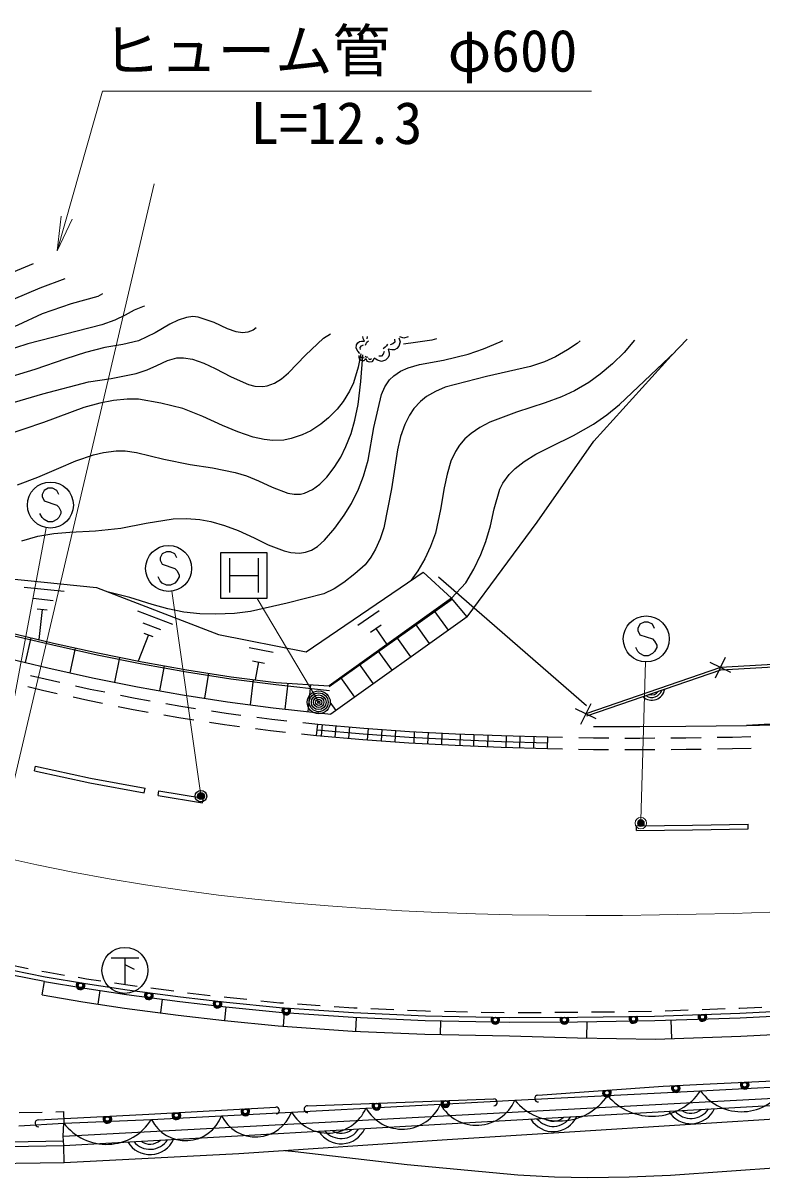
# Model space of a CAD drawing. Units: millimetres, scale not verified. Extents: x 40000 to 680000, y 20000 to 380000.
# Drawn here: x 204126 to 236234, y 241273 to 291456 of the extents above; entities that cross this region are included whole.
import ezdxf
from ezdxf.enums import TextEntityAlignment as Align

# ---------------------------------------------------------------- set-up
doc = ezdxf.new("R2010")
doc.units = ezdxf.units.MM
doc.header["$LTSCALE"] = 1000
doc.header["$PDMODE"] = 32
doc.header["$PDSIZE"] = 500
doc.linetypes.add('CHAIN', pattern=[18.5, 12, -1.5, 3.5, -1.5])
for name, color, linetype, lineweight in [('M-BGD', 7, 'Continuous', 25), ('M-BGD-EXST', 7, 'Continuous', 25), ('M-BMK', 2, 'CHAIN', 13), ('M-STR-HTXT', 7, 'Continuous', 13), ('M-STR-STRC', 7, 'Continuous', 25)]:
    doc.layers.add(name, color=color, linetype=linetype, lineweight=lineweight)
doc.styles.add('ＭＳ ゴシック', font='')
doc.styles.get('ＭＳ ゴシック').set_extended_font_data('MS Gothic')

# ---------------------------------------------------------------- blocks, each defined once
blk = doc.blocks.new('open_arrow')
at = {"color": 0, "linetype": 'Continuous', "lineweight": -2}
blk.add_lwpolyline([(7.5, 1.25), (0, 0), (7.5, -1.25)], dxfattribs=at)

msp = doc.modelspace()

# ---------------------------------------------------------------- linework, layer by layer
at = {"layer": 'M-BGD'}
for p, q in [((218614, 277469), (218675, 277560)), ((218675, 277560), (218743, 277621)), ((218743, 277621), (218835, 277638)), ((218835, 277638), (218963, 277631)), ((218908, 277748), (218891, 277839)), ((218963, 277631), (218908, 277748)), ((219010, 277466), (219029, 277533)), ((219029, 277533), (219066, 277588)), ((219066, 277588), (219134, 277649)), ((219085, 277734), (219098, 277832)), ((220198, 277515), (220081, 277471)), ((220275, 277596), (220198, 277515)), ((220272, 277715), (220275, 277596)), ((220448, 277779), (220513, 277603)), ((220513, 277603), (220459, 277423)), ((220678, 277761), (220492, 277817)), ((220861, 277827), (220678, 277761)), ((232289, 276996), (232990, 277717)), ((218594, 277323), (218614, 277469)), ((218667, 277194), (218594, 277323)), ((218764, 277102), (218667, 277194)), ((218730, 276936), (218733, 277015)), ((218778, 277358), (218827, 277431)), ((218795, 277266), (218778, 277358)), ((218827, 277431), (218913, 277479)), ((219776, 277066), (219699, 276985)), ((219866, 277366), (219769, 277304)), ((219812, 277186), (219776, 277066)), ((219924, 277427), (219866, 277366)), ((219961, 277508), (219924, 277427)), ((220035, 277015), (219978, 276914)), ((220147, 277256), (219987, 277290)), ((219987, 277290), (220031, 277133)), ((220031, 277133), (220035, 277015)), ((220265, 277259), (220147, 277256)), ((220363, 277321), (220265, 277259)), ((220459, 277423), (220363, 277321)), ((218752, 276852), (218730, 276936)), ((218820, 276797), (218752, 276852)), ((218844, 276912), (218814, 276958)), ((218884, 276784), (218820, 276797)), ((218895, 276901), (218844, 276912)), ((218937, 276786), (218884, 276784)), ((218952, 276916), (218895, 276901)), ((218984, 276816), (218937, 276786)), ((219035, 276871), (218984, 276816)), ((219036, 276938), (218988, 276961)), ((219060, 276800), (219035, 276871)), ((219074, 276930), (219036, 276938)), ((219090, 276753), (219060, 276800)), ((219115, 276934), (219074, 276930)), ((219138, 276730), (219090, 276753)), ((219175, 276842), (219130, 276878)), ((219202, 276716), (219138, 276730)), ((219226, 276831), (219175, 276842)), ((219286, 276738), (219202, 276716)), ((219272, 276861), (219226, 276831)), ((219340, 276807), (219286, 276738)), ((219369, 276880), (219340, 276807)), ((219526, 276802), (219385, 276896)), ((219706, 276747), (219526, 276802)), ((219699, 276985), (219580, 276981)), ((219882, 276812), (219706, 276747)), ((219978, 276914), (219882, 276812)), ((228931, 273281), (232289, 276996)), ((226467, 269772), (228931, 273281)), ((223423, 265653), (226467, 269772)), ((212714, 266455), (212714, 268455)), ((212714, 268455), (214714, 268455)), ((213089, 268205), (213089, 266705)), ((214339, 268205), (214339, 266705)), ((214714, 268455), (214714, 266455)), ((213089, 267455), (214339, 267455)), ((224060, 265742), (222173, 267382)), ((204166, 266942), (205916, 266763)), ((204558, 266460), (205434, 266370)), ((204732, 266000), (205170, 265955)), ((204951, 265977), (204817, 264665)), ((214714, 266455), (212714, 266455)), ((222786, 266427), (217433, 262608)), ((209100, 265917), (210620, 265336)), ((223423, 265653), (217504, 261430)), ((218668, 265297), (219602, 265935)), ((222609, 265072), (221998, 265930)), ((228612, 261788), (224060, 265742)), ((209335, 265392), (210095, 265101)), ((219220, 264990), (219687, 265308)), ((219454, 265149), (219932, 264448)), ((221795, 264491), (221185, 265347)), ((205424, 264417), (203496, 264877)), ((204226, 263675), (204481, 264745)), ((209570, 264867), (209134, 263727)), ((209380, 264939), (209760, 264794)), ((220981, 263911), (220372, 264764)), ((207350, 263985), (205424, 264417)), ((206166, 263226), (206407, 264299)), ((209280, 263595), (207350, 263985)), ((213947, 264321), (214987, 264113)), ((220167, 263330), (219560, 264182)), ((208114, 262811), (208332, 263889)), ((211224, 263253), (209280, 263595)), ((210075, 262440), (210265, 263524)), ((214102, 263749), (214622, 263645)), ((214362, 263697), (214206, 262917)), ((219353, 262749), (218747, 263599)), ((234882, 263232), (233984, 263671)), ((234214, 263002), (234653, 263901)), ((204451, 263107), (205086, 262956)), ((213157, 262950), (211224, 263253)), ((212028, 262115), (212198, 263202)), ((218539, 262169), (217934, 263016)), ((204334, 262621), (204973, 262468)), ((204973, 262468), (205612, 262325)), ((205086, 262956), (205720, 262813)), ((206403, 262660), (207038, 262518)), ((207038, 262518), (207677, 262389)), ((215112, 262700), (213157, 262950)), ((214003, 261834), (214143, 262925)), ((217443, 262443), (215112, 262700)), ((215516, 261649), (215639, 262767)), ((216510, 261540), (216638, 262704)), ((206295, 262172), (206933, 262029)), ((206933, 262029), (207578, 261899)), ((208363, 262250), (209002, 262121)), ((209002, 262121), (209645, 262008)), ((208264, 261760), (208909, 261630)), ((208909, 261630), (209557, 261516)), ((210334, 261887), (210977, 261773)), ((210977, 261773), (211616, 261673)), ((212307, 261565), (212945, 261465)), ((212945, 261465), (213594, 261382)), ((217725, 261588), (217473, 261941)), ((229037, 261222), (228138, 261661)), ((228368, 260993), (228807, 261891)), ((210247, 261394), (210895, 261280)), ((210895, 261280), (211539, 261179)), ((212231, 261071), (212875, 260970)), ((212875, 260970), (213529, 260886)), ((214288, 261293), (214937, 261210)), ((214937, 261210), (215584, 261140)), ((216280, 261065), (216928, 260995)), ((216874, 260498), (216928, 260995)), ((217094, 260479), (217133, 260978)), ((214224, 260797), (214878, 260714)), ((214878, 260714), (215528, 260644)), ((216224, 260568), (216874, 260498)), ((217691, 260427), (217731, 260926)), ((218289, 260375), (218329, 260874)), ((219099, 260308), (219131, 260807)), ((219698, 260264), (219729, 260764)), ((220296, 260221), (220328, 260720)), ((221128, 260666), (221105, 260167)), ((221727, 260635), (221704, 260135)), ((222326, 260603), (222303, 260103)), ((223120, 260563), (223103, 260064)), ((223720, 260539), (223703, 260040)), ((224320, 260515), (224302, 260016)), ((225119, 259986), (225133, 260486)), ((225719, 259969), (225733, 260469)), ((226319, 259952), (226333, 260452)), ((234951, 260431), (235755, 260450)), ((226918, 259935), (226928, 260435)), ((226928, 260435), (227575, 260422)), ((228275, 260408), (228921, 260396)), ((228921, 260396), (229576, 260393)), ((230276, 260389), (230932, 260386)), ((230932, 260386), (231583, 260391)), ((232283, 260395), (232935, 260400)), ((232935, 260400), (233593, 260410)), ((234293, 260421), (234951, 260431)), ((234961, 259931), (235766, 259950)), ((226918, 259935), (227567, 259922)), ((228267, 259908), (228915, 259896)), ((228915, 259896), (229574, 259893)), ((230274, 259889), (230932, 259886)), ((230932, 259886), (231586, 259891)), ((232286, 259895), (232940, 259900)), ((232940, 259900), (233601, 259910)), ((234301, 259921), (234961, 259931)), ((204621, 258963), (204663, 259159)), ((209393, 258008), (209429, 258205)), ((209996, 257896), (210029, 258094)), ((210029, 258094), (211960, 257776)), ((209996, 257896), (211928, 257579)), ((211928, 257579), (211960, 257776)), ((230781, 256369), (230779, 256569)), ((235640, 256440), (235636, 256640)), ((204352, 250363), (203371, 250558)), ((205128, 250209), (204940, 250246)), ((205925, 250075), (205128, 250209)), ((206876, 249916), (206517, 249976)), ((207505, 249821), (206876, 249916)), ((204962, 249222), (205062, 249814)), ((207464, 249422), (207376, 248829)), ((208673, 249644), (208098, 249731)), ((209088, 249590), (208673, 249644)), ((210675, 249382), (209683, 249512)), ((210172, 249045), (210097, 248449)), ((212263, 249192), (211270, 249308)), ((212986, 249107), (212859, 249122)), ((213854, 249019), (212986, 249107)), ((215290, 248873), (214451, 248958)), ((212943, 248709), (212878, 248113)), ((215446, 248863), (215290, 248873)), ((215443, 247860), (215484, 248459)), ((217042, 248753), (216045, 248822)), ((218493, 248654), (217641, 248712)), ((218639, 248647), (218493, 248654)), ((220237, 248575), (219238, 248620)), ((221613, 248513), (220836, 248548)), ((221836, 248509), (221613, 248513)), ((223435, 248477), (222436, 248497)), ((225035, 248445), (224035, 248465)), ((226635, 248450), (225635, 248443)), ((228214, 248460), (227235, 248454)), ((228235, 248461), (228214, 248460)), ((229835, 248482), (228835, 248469)), ((231435, 248504), (230435, 248491)), ((233034, 248557), (232034, 248522)), ((234633, 248613), (233633, 248578)), ((235271, 248635), (235232, 248634)), ((236231, 248685), (235271, 248635)), ((218584, 247648), (218611, 248248)), ((222263, 247500), (222275, 248100)), ((228625, 247356), (228642, 248066)), ((232324, 247332), (232296, 248131)), ((203952, 244109), (204951, 244132)), ((205551, 244146), (205884, 244154)), ((205884, 244154), (205900, 243654)), ((203943, 243530), (205900, 243654)), ((205866, 243085), (205900, 243654))]:
    msp.add_line(p, q, dxfattribs=at)
for points in [[(204557, 280994), (203689, 280634), (203208, 280490), (202728, 280401), (202346, 280378), (201955, 280407), (201479, 280515), (201004, 280675), (200335, 280921), (199656, 281101), (199277, 281139), (198779, 281129), (198117, 281059)], [(197632, 279446), (198340, 279556), (199143, 279626), (199640, 279612), (200108, 279539), (200975, 279267), (201791, 279071), (202173, 279064), (202651, 279124), (203130, 279246), (203705, 279452), (204861, 279951), (205950, 280359)], [(207579, 279688), (207368, 279581), (206220, 279251), (204957, 278820), (203896, 278323), (202844, 277894), (202463, 277790), (201986, 277722), (201606, 277726), (201246, 277786), (200768, 277932), (200252, 278028), (199855, 278037), (199353, 277991), (198611, 277855), (197710, 277765), (197517, 277796), (197151, 277935), (196686, 278212)], [(209406, 279166), (209384, 279152), (208948, 278985), (208558, 278767), (208111, 278551), (207550, 278347), (204332, 277518)], [(214251, 278217), (214130, 278116), (213887, 278018), (213663, 277996), (213392, 278037), (213014, 278169), (212426, 278439), (211735, 278679), (211509, 278700), (211228, 278668), (210861, 278550), (210498, 278373), (209864, 278000), (209147, 277651), (208465, 277486), (207677, 277352), (206837, 277136), (205979, 276861), (204634, 276404), (203103, 275941)], [(204332, 277518), (202172, 276826), (201274, 276605), (200841, 276530), (200247, 276487), (199048, 276504), (197935, 276455), (197532, 276410), (197048, 276430), (196771, 276510), (196414, 276681), (195176, 277441)], [(202992, 274762), (204989, 275344), (206968, 275860), (207960, 276007), (209039, 276227), (209516, 276381), (209939, 276573), (210396, 276789), (210806, 276904), (211092, 276911), (211482, 276846), (211978, 276675), (212476, 276440), (213166, 276080), (213926, 275753), (214198, 275684), (214546, 275661), (214730, 275688), (215050, 275806), (215356, 276001), (215654, 276255), (216393, 277026), (217188, 277762), (217480, 277951)], [(204064, 268951), (204773, 269163), (205457, 269274), (206155, 269332), (207266, 269387), (208379, 269502), (209470, 269730), (210648, 269918), (211227, 269928), (211807, 269881), (212292, 269794), (212878, 269630), (213476, 269403), (214167, 269081), (214777, 268789), (215474, 268523), (215763, 268456), (216136, 268426), (216404, 268460), (216660, 268550), (216922, 268713), (217222, 268987), (217670, 269504), (218085, 270072), (218393, 270580), (218697, 271203), (218914, 271765), (219118, 272456), (219373, 273880), (219696, 275311), (219851, 275652), (220052, 275947), (220231, 276128), (220524, 276329), (220867, 276481), (221349, 276619), (222402, 276813), (223472, 277068), (224136, 277299), (224865, 277611), (224971, 277663)], [(228333, 277647), (228204, 277539), (227790, 277250), (227260, 276948), (226781, 276739), (226174, 276538), (224259, 276104), (222472, 275638), (222046, 275452), (221663, 275227), (221395, 275013), (221109, 274703), (220914, 274418), (220716, 274019), (220532, 273485), (220394, 272905), (220133, 271222), (219807, 269527), (219650, 269050), (219445, 268588), (219243, 268245), (218986, 267921), (218542, 267519), (218060, 267153), (217640, 266875), (217197, 266650), (215598, 266242), (214012, 265893), (213314, 265806), (212509, 265764), (211805, 265783), (211105, 265861), (210420, 265998), (209738, 266189), (208772, 266492), (207776, 266744)], [(222099, 277730), (221888, 277682), (221181, 277573), (220664, 277508)], [(230700, 277671), (230242, 277141), (229743, 276648), (229206, 276194), (228713, 275840), (228096, 275476), (227520, 275209), (226810, 274947), (225570, 274547), (224408, 274108), (223978, 273886), (223593, 273628), (223324, 273391), (223094, 273120), (222912, 272836), (222722, 272415), (222556, 271857), (222432, 271257), (222273, 270318), (222042, 269294), (221837, 268717), (221583, 268168), (221281, 267650), (220987, 267243)], [(218798, 277086), (218681, 276498), (218481, 275826), (218315, 275463), (218040, 275018), (217776, 274684), (217400, 274302), (217069, 274031), (216627, 273744), (216256, 273561), (215780, 273400), (215459, 273338), (214980, 273317), (214599, 273355), (214123, 273460), (213459, 273688), (212795, 273974), (211937, 274364), (211071, 274703), (210106, 274937), (209142, 275107), (208647, 275113), (208051, 275056), (207454, 274939), (206762, 274746), (205012, 274096), (203301, 273514)], [(203879, 271385), (204767, 271719), (205685, 272120), (206424, 272429), (207181, 272688), (207617, 272798), (208172, 272872), (208566, 272867), (209059, 272802), (210240, 272508), (211387, 272272), (212360, 272127), (213337, 271930), (213830, 271782), (214363, 271565), (214952, 271285), (215625, 271034), (215905, 270985), (216179, 270988), (216359, 271025), (216703, 271182), (217027, 271425), (217325, 271731), (217651, 272151), (217929, 272596), (218158, 273054), (218377, 273617), (218543, 274194), (218682, 274881), (218806, 275881), (218888, 276996), (218891, 277043)], [(222751, 266469), (223362, 267125), (223715, 267733), (224019, 268368), (224238, 268934), (224442, 269616), (224597, 270349), (224846, 271200), (224977, 271460), (225249, 271836), (225516, 272103), (225899, 272402), (226416, 272722), (227072, 273061), (228040, 273531), (228915, 274022), (229501, 274432), (230046, 274875), (232474, 277187)], [(192796, 268407), (193704, 268059), (195569, 267385), (197426, 266739), (199307, 266146), (200593, 265754), (201612, 265465), (203520, 264974), (205446, 264514), (207371, 264083), (209299, 263694), (211240, 263352), (213171, 263049), (215124, 262799), (217430, 262655)], [(192796, 268407), (207309, 266922), (212625, 264891), (216426, 264131), (221506, 267597), (222751, 266469)], [(192403, 267380), (193321, 267028), (195201, 266348), (197080, 265695), (198982, 265095), (200283, 264699), (201325, 264404), (203255, 263906), (205199, 263443), (207142, 263007), (209095, 262613), (211060, 262267), (213016, 261960), (214995, 261707), (217504, 261430)], [(223423, 265653), (222751, 266469), (217430, 262655)], [(305572, 265371), (304324, 265080), (295214, 264466), (275446, 263193), (255364, 262044), (235561, 260934)], [(255294, 264639), (234433, 263451), (228588, 261442)], [(228620, 261347), (234453, 263352), (255300, 264539)], [(228920, 260896), (230931, 260886), (232929, 260900), (235561, 260934), (238945, 261025), (240937, 261082), (244941, 261225), (246938, 261328), (250948, 261522), (254971, 261718), (258974, 261909), (262978, 262113), (266982, 262319), (272475, 262604), (278468, 262907), (282461, 263122), (286460, 263333), (290453, 263574), (294450, 263837), (298437, 264109), (302427, 264416), (304425, 264566)], [(216917, 260996), (218927, 260822), (220926, 260677), (222925, 260571), (224919, 260492), (226932, 260435)], [(216874, 260498), (218887, 260323), (220895, 260178), (222902, 260072), (224902, 259992), (226918, 259935)], [(216896, 260747), (218907, 260572), (220910, 260427), (222914, 260321), (224911, 260242), (226925, 260185)], [(204621, 258963), (207023, 258441), (209393, 258008)], [(204663, 259159), (207062, 258638), (209429, 258205)], [(230779, 256569), (233212, 256596), (235636, 256640)], [(230781, 256369), (233215, 256396), (235640, 256440)], [(185115, 256223), (187329, 255274), (189222, 254484), (191168, 253748), (193098, 253065), (194835, 252468), (196801, 251841), (198927, 251206), (200870, 250704), (202900, 250244), (205050, 249816)], [(231582, 248106), (235288, 248236), (255264, 249260), (265163, 249768), (284921, 250769), (289458, 251025), (294944, 251360), (298715, 251638), (302571, 251917), (305301, 252150), (307079, 252287), (309190, 252452), (311338, 252623), (314669, 252889), (318253, 253216), (321180, 253508)], [(231610, 247307), (235322, 247437), (255305, 248461), (265204, 248969), (284964, 249970), (289505, 250227), (294997, 250562), (298773, 250840), (302634, 251120), (305365, 251353), (307141, 251490), (309253, 251655), (311402, 251825), (314737, 252092), (318329, 252420), (321259, 252712)], [(205062, 249814), (206813, 249521), (208617, 249248), (210943, 248944), (212943, 248709), (215256, 248475), (218470, 248254), (221600, 248113), (225266, 248040), (228218, 248060), (231574, 248106)], [(205900, 243654), (209704, 243811), (215795, 244136), (225495, 244648), (233572, 245053), (244610, 245637), (258257, 246379), (275177, 247267), (286670, 247856), (296519, 248354), (301270, 248642), (309056, 249221), (312239, 249550)], [(204962, 249222), (206718, 248928), (208533, 248654), (210869, 248348), (212878, 248113), (215205, 247877), (218436, 247655), (221581, 247514), (225262, 247440), (228224, 247362), (231610, 247307)], [(205915, 241931), (205893, 242683), (205866, 243085), (237842, 244803), (237865, 244497), (237921, 243904), (227865, 243254), (222553, 242928), (213502, 242318), (205915, 241931), (201706, 241871), (197528, 242167)], [(205893, 242683), (213448, 243095), (222508, 243618), (237865, 244497)], [(197553, 242924), (202037, 242812), (205889, 242883)], [(197524, 242725), (202036, 242612), (205893, 242683)], [(237155, 241719), (232260, 241380), (230463, 241300), (228666, 241273), (227220, 241303), (225624, 241388), (220811, 241844), (215943, 242401), (215500, 242453)]]:
    msp.add_lwpolyline(points, dxfattribs=at)
for centre, radius in [((216974, 261941), 500), ((216974, 261941), 409), ((216974, 261941), 318), ((216974, 261941), 227), ((216974, 261941), 136), ((216974, 261941), 45.5), ((211855, 257863), 150), ((211855, 257863), 120), ((211855, 257863), 90), ((211855, 257863), 60), ((211855, 257863), 30), ((211855, 257863), 20)]:
    msp.add_circle(centre, radius, dxfattribs=at)
for centre, radius, start, end in [((231450, 262602), 567, 227.0438, 350.8988), ((231450, 262602), 453, 235.0032, 342.9394), ((231450, 262602), 340, 250.6285, 327.314), ((231475, 246494), 2544, 220.2439, 325.5094), ((235349, 246346), 2197, 216.0369, 330.0134), ((220602, 245201), 1810, 209.6146, 336.4269), ((223835, 245372), 1810, 209.6146, 336.4269), ((227437, 246291), 2544, 220.2439, 325.5094), ((211192, 244554), 1662, 206.5331, 339.5668), ((214237, 244716), 1662, 206.5331, 339.5668), ((217369, 245030), 1810, 209.6146, 336.4269), ((227161, 244418), 1133, 211.3497, 335.2048), ((227161, 244418), 907, 219.3091, 327.2454), ((227161, 244418), 680, 234.9345, 311.62), ((233151, 244761), 1133, 211.3497, 335.2048), ((233151, 244761), 907, 219.3091, 327.2454), ((233151, 244761), 680, 234.9345, 311.62), ((207748, 245043), 2312, 216.931, 327.7905), ((217947, 243889), 1133, 211.3739, 335.2289), ((217947, 243889), 907, 219.3332, 327.2695), ((209641, 243422), 1133, 211.1936, 335.0487), ((209641, 243422), 907, 219.153, 327.0893), ((209641, 243422), 680, 234.7784, 311.4639), ((217947, 243889), 680, 234.9586, 311.6441)]:
    msp.add_arc(centre, radius, start, end, dxfattribs=at)
msp.add_point((211855, 257863), dxfattribs=at)
at = {"layer": 'M-BGD-EXST'}
for p, q in [((207951, 250842), (209151, 250842)), ((208551, 250842), (208551, 249692)), ((208551, 250542), (208951, 250342))]:
    msp.add_line(p, q, dxfattribs=at)
msp.add_circle((208551, 250292), 1000, dxfattribs=at)
at = {"layer": 'M-BMK'}
msp.add_lwpolyline([(236581, 252817), (234982, 252768), (233382, 252729), (231782, 252700), (230182, 252683), (228582, 252678), (226981, 252687), (225381, 252710), (223782, 252750), (222182, 252806), (220584, 252881), (218986, 252974), (217390, 253089), (215796, 253225), (214204, 253383), (212614, 253566), (211027, 253773), (209444, 254006), (207865, 254266), (206291, 254554), (204723, 254871), (203160, 255218), (202959, 255265)], dxfattribs=at)
at = {"layer": 'M-STR-HTXT'}
for p, q in [((202959, 255265), (209817, 284471)), ((203301, 259779), (205127, 269519)), ((211834, 258011), (210589, 266766)), ((216974, 261941), (214305, 266455)), ((230979, 256839), (231178, 263692))]:
    msp.add_line(p, q, dxfattribs=at)
msp.add_lwpolyline([(205608, 281554), (207577, 288493), (228827, 288493)], dxfattribs=at)
for radius in [150, 120, 90, 60, 30, 20]:
    msp.add_circle((230974, 256689), radius, dxfattribs=at)
msp.add_point((230974, 256689), dxfattribs=at)
at = {"layer": 'M-STR-STRC'}
for p, q in [((205040, 271149), (204949, 270967)), ((205222, 271240), (205040, 271149)), ((205404, 271240), (205222, 271240)), ((205586, 271149), (205404, 271240)), ((205677, 270967), (205586, 271149)), ((204949, 270967), (204949, 270877)), ((204949, 270877), (205040, 270695)), ((205040, 270695), (205586, 270513)), ((205586, 270513), (205677, 270422)), ((204949, 269967), (204858, 270149)), ((205677, 270422), (205768, 270240)), ((205768, 270149), (205677, 269967)), ((205768, 270240), (205768, 270149)), ((205040, 269877), (204949, 269967)), ((205222, 269786), (205040, 269877)), ((205404, 269786), (205222, 269786)), ((205586, 269877), (205404, 269786)), ((205677, 269967), (205586, 269877)), ((210358, 268485), (210176, 268394)), ((210539, 268485), (210358, 268485)), ((210721, 268394), (210539, 268485)), ((210176, 268394), (210085, 268212)), ((210085, 268212), (210085, 268121)), ((210085, 268121), (210176, 267939)), ((210812, 268212), (210721, 268394)), ((210176, 267939), (210721, 267757)), ((210721, 267757), (210812, 267666)), ((210812, 267666), (210903, 267485)), ((210903, 267485), (210903, 267394)), ((210085, 267212), (209994, 267394)), ((210176, 267121), (210085, 267212)), ((210358, 267030), (210176, 267121)), ((210539, 267030), (210358, 267030)), ((210721, 267121), (210539, 267030)), ((210812, 267212), (210721, 267121)), ((210903, 267394), (210812, 267212)), ((230934, 265329), (230843, 265147)), ((230843, 265147), (230843, 265056)), ((230843, 265056), (230934, 264875)), ((231116, 265420), (230934, 265329)), ((231298, 265420), (231116, 265420)), ((231480, 265329), (231298, 265420)), ((231570, 265147), (231480, 265329)), ((230934, 264875), (231480, 264693)), ((231480, 264693), (231570, 264602)), ((231570, 264602), (231661, 264420)), ((230843, 264147), (230752, 264329)), ((230934, 264056), (230843, 264147)), ((231116, 263966), (230934, 264056)), ((231298, 263966), (231116, 263966)), ((231480, 264056), (231298, 263966)), ((231570, 264147), (231480, 264056)), ((231661, 264329), (231570, 264147)), ((231661, 264420), (231661, 264329)), ((216484, 244409), (224579, 244711))]:
    msp.add_line(p, q, dxfattribs=at)
for points in [[(202941, 250440), (205092, 250012), (206844, 249718), (208645, 249446), (210967, 249142), (212965, 248908), (215273, 248674), (218482, 248454), (221607, 248313), (225268, 248240), (228216, 248260), (231573, 248306), (235279, 248436), (255254, 249460)], [(226499, 244875), (231937, 245256), (233684, 245349), (244584, 245865), (256523, 246544)], [(204789, 243797), (209586, 244036), (215105, 244350)]]:
    msp.add_lwpolyline(points, dxfattribs=at)
for centre, radius in [((205313, 270513), 1000), ((210449, 267757), 1000), ((231207, 264693), 1000), ((206622, 249641), 112), ((206622, 249641), 100), ((209595, 249208), 100), ((212573, 248841), 112), ((212573, 248841), 100), ((215564, 248541), 112), ((215564, 248541), 100), ((224649, 248140), 100), ((227652, 248144), 100), ((230652, 248181), 100), ((233653, 248266), 112), ((233653, 248266), 100), ((235486, 245321), 100), ((229499, 244972), 112), ((229499, 244972), 100), ((232491, 245173), 100), ((219486, 244408), 112), ((219486, 244408), 100), ((222484, 244520), 112), ((222484, 244520), 100), ((207791, 243834), 100), ((210787, 243992), 100), ((213783, 244162), 100)]:
    msp.add_circle(centre, radius, dxfattribs=at)
for centre, radius, start, end in [((206622, 249641), 188, 133.6239, 27.3637), ((206622, 249641), 150, 121.9035, 39.0842), ((209595, 249208), 188, 135.6638, 29.4036), ((209595, 249208), 150, 123.9433, 41.124), ((209595, 249208), 112, 82.53369, 82.53366), ((212573, 248841), 188, 136.4481, 30.1879), ((212573, 248841), 150, 124.7276, 41.9083), ((215564, 248541), 188, 139.2038, 32.9436), ((215564, 248541), 150, 127.4833, 44.6641), ((224649, 248140), 188, 141.9892, 35.729), ((224649, 248140), 150, 130.2687, 47.4495), ((224649, 248140), 112, 88.85913, 88.85908), ((227652, 248144), 188, 143.5214, 37.2612), ((227652, 248144), 150, 131.8009, 48.9817), ((227652, 248144), 112, 90.3913, 90.3912), ((230652, 248181), 188, 143.9058, 37.6456), ((230652, 248181), 150, 132.1853, 49.366), ((230652, 248181), 112, 90.7757, 90.7756), ((233653, 248266), 188, 145.135, 38.8748), ((233653, 248266), 150, 133.4145, 50.5953), ((235486, 245321), 188, 145.8414, 39.5812), ((235486, 245321), 150, 134.121, 51.3017), ((235486, 245321), 112, 92.7114, 92.7113), ((229499, 244972), 188, 147.1375, 40.8772), ((229499, 244972), 150, 135.417, 52.5977), ((232491, 245173), 188, 146.1699, 39.9097), ((232491, 245173), 150, 134.4494, 51.6302), ((232491, 245173), 112, 93.0398, 93.0397), ((216490, 244259), 150, 92.1376, 272.1376), ((219486, 244408), 188, 145.2677, 39.0075), ((219486, 244408), 150, 133.5472, 50.728), ((222484, 244520), 188, 145.2677, 39.0075), ((222484, 244520), 150, 133.5472, 50.728), ((224584, 244561), 150, 272.1376, 92.1376), ((226509, 244725), 150, 94.0074, 274.0073), ((207791, 243834), 188, 145.9908, 39.7306), ((207791, 243834), 150, 134.2703, 51.451), ((207791, 243834), 112, 92.8607, 92.8606), ((210787, 243992), 188, 146.3813, 40.1211), ((210787, 243992), 150, 134.6608, 51.8416), ((210787, 243992), 112, 93.2512, 93.25116), ((213783, 244162), 188, 146.3813, 40.1211), ((213783, 244162), 150, 134.6608, 51.8416), ((213783, 244162), 112, 93.2512, 93.25116), ((215114, 244200), 150, 273.2512, 93.2512), ((204796, 243647), 150, 92.8607, 272.8607)]:
    msp.add_arc(centre, radius, start, end, dxfattribs=at)

# ---------------------------------------------------------------- block references
at = {"layer": 'M-STR-HTXT', "xscale": 200, "yscale": 200, "rotation": 74.2}
msp.add_blockref('open_arrow', (205608, 281554), dxfattribs=at)

# ---------------------------------------------------------------- texts
at = {"layer": 'M-STR-HTXT', "style": 'ＭＳ ゴシック'}
for s, p in [('ヒューム管\u3000φ600', (207577, 288793)), ('L=12.3', (214002, 285651))]:
    msp.add_text(s, height=1833, dxfattribs=at).set_placement(p, align=Align.BOTTOM_LEFT)

doc.saveas('drawing.dxf')
